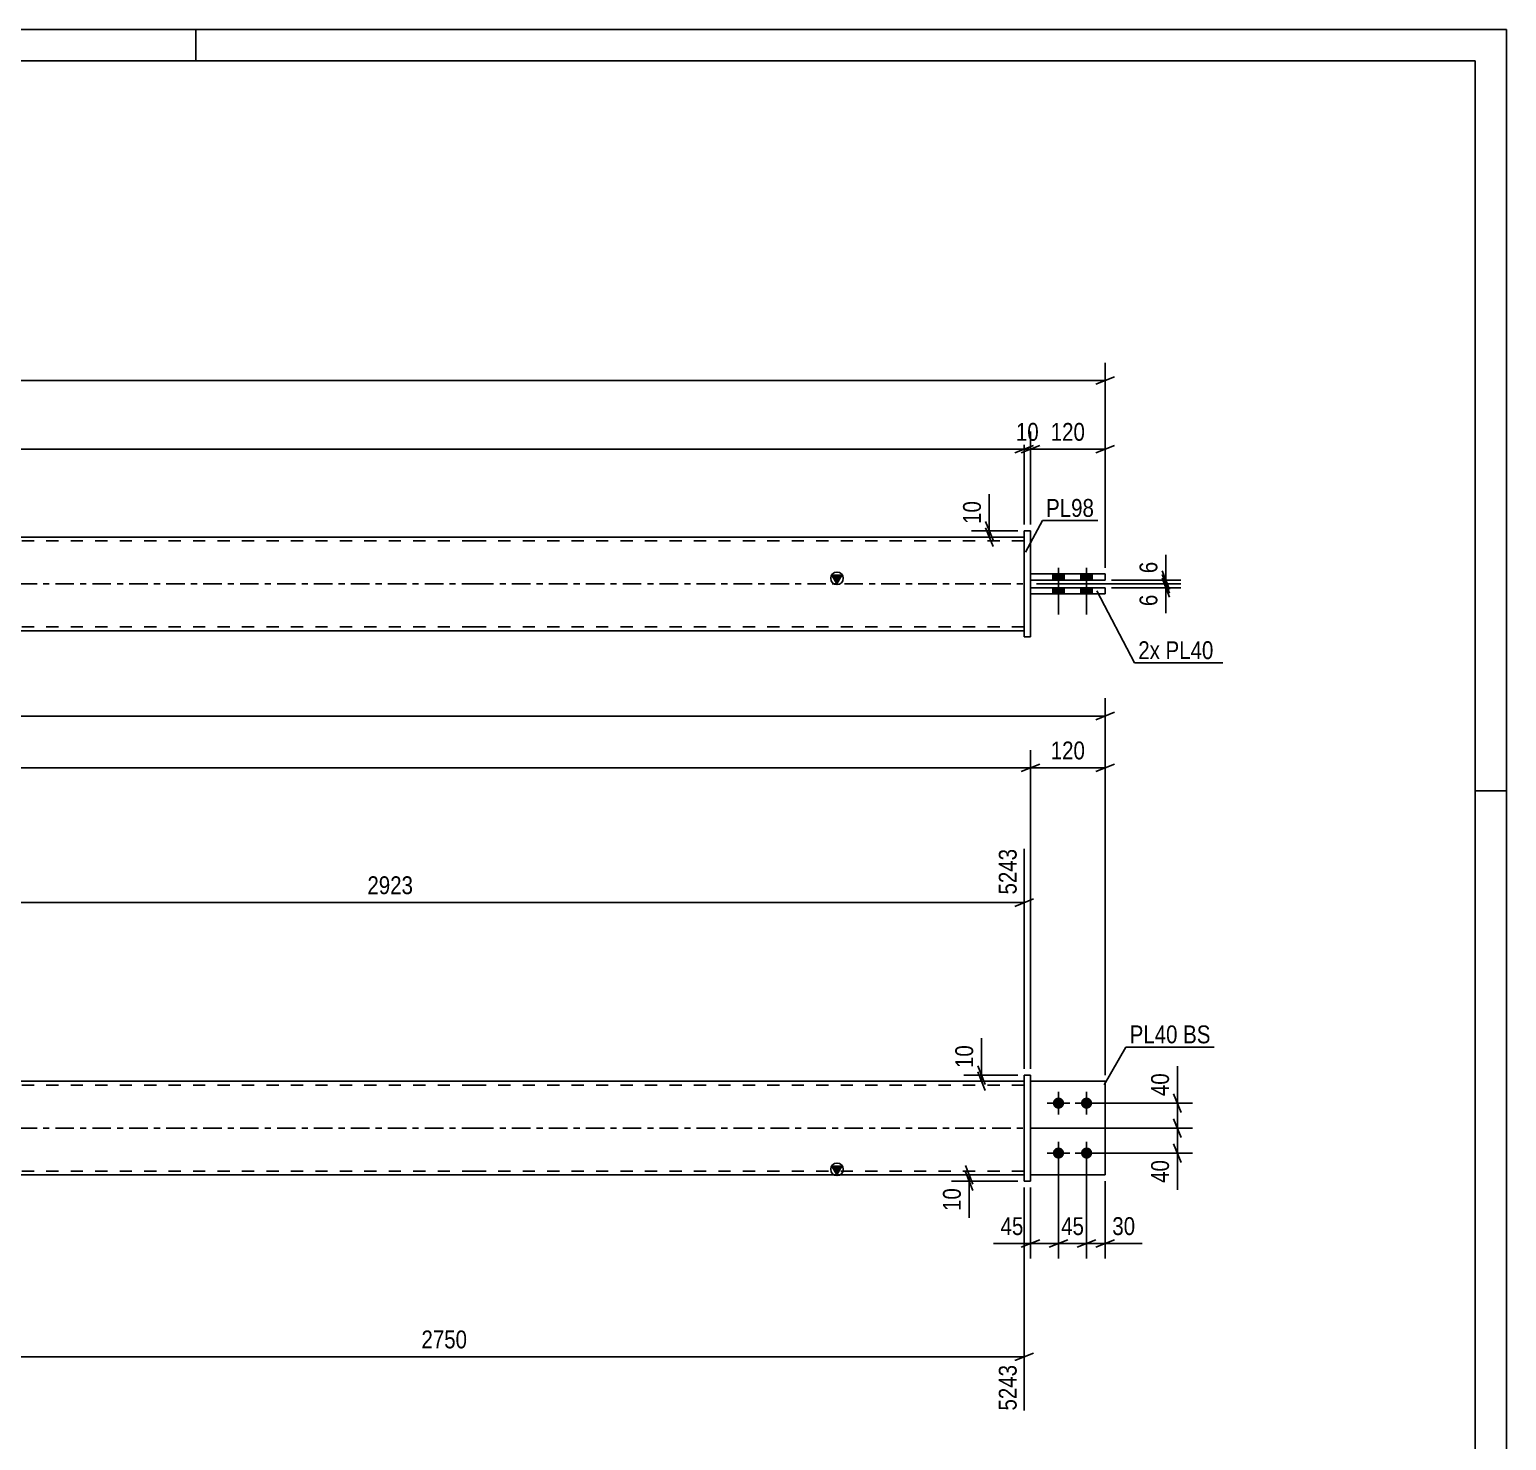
# Model space of a CAD drawing. Header units: millimetres. Extents: x 0 to 594, y 0 to 420.
# Drawn here: x 357.3 to 594, y 193.9 to 420 of the extents above; entities that cross this region are included whole.
import ezdxf

# ---------------------------------------------------------------- set-up
doc = ezdxf.new("R2010")
doc.units = ezdxf.units.MM
doc.linetypes.add('DXK_LINE_DOT2', pattern=[3.9198, 1.9599, -1.9599])
doc.linetypes.add('DXK_LINE_DOT3', pattern=[5.9187, 2.979, -0.9799, 0.9799, -0.9799])
doc.styles.add('Arial Narrow', font='ARIALN.TTF', dxfattribs={"height": 0.2})

# ---------------------------------------------------------------- blocks, each defined once
blk = doc.blocks.new('Unknown-580611158-1130')
at = {"color": 5, "linetype": 'Continuous'}
for p, q in [((594, 420), (0, 420)), ((384, 415), (384, 420)), ((594, 0), (594, 420)), ((589, 415), (5, 415)), ((589, 5), (589, 415)), ((594, 298), (589, 298))]:
    blk.add_line(p, q, dxfattribs=at)
blk = doc.blocks.new('Part-580611158-1689 - 1677')
at = {"color": 2, "linetype": 'Continuous'}
for p, q in [((517.71, 252.44), (516.71, 252.44)), ((516.71, 235.44), (516.71, 252.44)), ((517.71, 252.44), (517.71, 235.44)), ((516.71, 235.44), (516.71, 235.44)), ((516.71, 235.44), (517.71, 235.44))]:
    blk.add_line(p, q, dxfattribs=at)
at = {"color": 7, "linetype": 'DXK_LINE_DOT2'}
for p, q in [((516.71, 252.44), (516.71, 252.44)), ((516.71, 252.44), (517.71, 252.44)), ((517.71, 252.44), (517.71, 252.44)), ((516.71, 235.44), (517.71, 235.44))]:
    blk.add_line(p, q, dxfattribs=at)
blk = doc.blocks.new('Part-580611158-1699 - 1677')
at = {"color": 2, "linetype": 'Continuous'}
for p, q in [((529.71, 251.44), (517.71, 251.44)), ((529.71, 251.44), (529.71, 251.44)), ((529.71, 251.44), (529.71, 236.44)), ((529.71, 236.44), (517.71, 236.44))]:
    blk.add_line(p, q, dxfattribs=at)
at = {"color": 7, "linetype": 'DXK_LINE_DOT2'}
for p, q in [((529.71, 251.44), (517.71, 251.44)), ((517.71, 251.44), (517.71, 251.44)), ((517.71, 236.44), (517.71, 251.44)), ((529.71, 251.44), (529.71, 251.44)), ((529.71, 236.44), (517.71, 236.44))]:
    blk.add_line(p, q, dxfattribs=at)
blk = doc.blocks.new('Part-580611158-1704 - 1677')
at = {"linetype": 'Continuous'}
blk.add_hatch(color=2, dxfattribs=at).paths.add_polyline_path([(486.71, 236.44), (485.91, 237.84), (487.51, 237.84)])
at = {"color": 2, "linetype": 'Continuous'}
for p, q in [((428.61, 251.44), (189.83, 251.44)), ((516.71, 251.44), (428.71, 251.44)), ((486.71, 236.44), (485.91, 237.84)), ((485.91, 237.84), (487.51, 237.84)), ((487.51, 237.84), (486.71, 236.44)), ((189.83, 236.44), (428.61, 236.44)), ((428.71, 236.44), (516.71, 236.44))]:
    blk.add_line(p, q, dxfattribs=at)
at = {"color": 7, "linetype": 'DXK_LINE_DOT2'}
for p, q in [((516.71, 236.44), (516.71, 251.44)), ((428.61, 250.84), (189.83, 250.84)), ((516.71, 250.84), (428.71, 250.84)), ((428.61, 237.04), (189.83, 237.04)), ((516.71, 237.04), (428.71, 237.04))]:
    blk.add_line(p, q, dxfattribs=at)
at = {"color": 7, "linetype": 'DXK_LINE_DOT3'}
for p, q in [((189.83, 243.94), (428.61, 243.94)), ((428.71, 243.94), (516.71, 243.94))]:
    blk.add_line(p, q, dxfattribs=at)
at = {"color": 2, "linetype": 'Continuous'}
blk.add_circle((486.71, 237.34), 1, dxfattribs=at)
blk = doc.blocks.new('Part-580611158-1694 - 1677')
at = {"color": 7, "linetype": 'DXK_LINE_DOT2'}
for p, q in [((517.71, 251.44), (529.71, 251.44)), ((529.71, 251.44), (517.71, 251.44)), ((517.71, 251.44), (517.71, 251.44)), ((517.71, 236.44), (517.71, 251.44)), ((529.71, 251.44), (529.71, 251.44)), ((529.71, 251.44), (529.71, 236.44)), ((529.71, 236.44), (517.71, 236.44)), ((529.71, 236.44), (517.71, 236.44))]:
    blk.add_line(p, q, dxfattribs=at)
blk = doc.blocks.new('Bolt-580611158-1709 - 1677')
at = {"linetype": 'Continuous'}
for points in [[(522.21, 248.84), (522.4, 248.82), (522.58, 248.76), (522.74, 248.67), (522.88, 248.54), (522.99, 248.39), (523.07, 248.22), (523.11, 248.04), (523.11, 247.85), (523.07, 247.66), (522.99, 247.49), (522.88, 247.34), (522.74, 247.21), (522.58, 247.12), (522.4, 247.06), (522.21, 247.04), (522.03, 247.06), (521.85, 247.12), (521.69, 247.21), (521.55, 247.34), (521.43, 247.49), (521.36, 247.66), (521.32, 247.85), (521.32, 248.04), (521.36, 248.22), (521.43, 248.39), (521.55, 248.54), (521.69, 248.67), (521.85, 248.76), (522.03, 248.82)], [(526.71, 248.84), (526.9, 248.82), (527.08, 248.76), (527.24, 248.67), (527.38, 248.54), (527.49, 248.39), (527.57, 248.22), (527.61, 248.04), (527.61, 247.85), (527.57, 247.66), (527.49, 247.49), (527.38, 247.34), (527.24, 247.21), (527.08, 247.12), (526.9, 247.06), (526.71, 247.04), (526.53, 247.06), (526.35, 247.12), (526.19, 247.21), (526.05, 247.34), (525.93, 247.49), (525.86, 247.66), (525.82, 247.85), (525.82, 248.04), (525.86, 248.22), (525.93, 248.39), (526.05, 248.54), (526.19, 248.67), (526.35, 248.76), (526.53, 248.82)], [(522.21, 240.84), (522.4, 240.82), (522.58, 240.76), (522.74, 240.67), (522.88, 240.54), (522.99, 240.39), (523.07, 240.22), (523.11, 240.04), (523.11, 239.85), (523.07, 239.66), (522.99, 239.49), (522.88, 239.34), (522.74, 239.21), (522.58, 239.12), (522.4, 239.06), (522.21, 239.04), (522.03, 239.06), (521.85, 239.12), (521.69, 239.21), (521.55, 239.34), (521.43, 239.49), (521.36, 239.66), (521.32, 239.85), (521.32, 240.04), (521.36, 240.22), (521.43, 240.39), (521.55, 240.54), (521.69, 240.67), (521.85, 240.76), (522.03, 240.82)], [(526.71, 240.84), (526.9, 240.82), (527.08, 240.76), (527.24, 240.67), (527.38, 240.54), (527.49, 240.39), (527.57, 240.22), (527.61, 240.04), (527.61, 239.85), (527.57, 239.66), (527.49, 239.49), (527.38, 239.34), (527.24, 239.21), (527.08, 239.12), (526.9, 239.06), (526.71, 239.04), (526.53, 239.06), (526.35, 239.12), (526.19, 239.21), (526.05, 239.34), (525.93, 239.49), (525.86, 239.66), (525.82, 239.85), (525.82, 240.04), (525.86, 240.22), (525.93, 240.39), (526.05, 240.54), (526.19, 240.67), (526.35, 240.76), (526.53, 240.82)]]:
    blk.add_hatch(color=1, dxfattribs=at).paths.add_polyline_path(points)
at = {"color": 1, "linetype": 'Continuous'}
for p, q in [((522.21, 249.74), (522.21, 246.14)), ((526.71, 249.74), (526.71, 246.14)), ((520.41, 247.94), (524.01, 247.94)), ((524.91, 247.94), (528.51, 247.94)), ((522.21, 241.74), (522.21, 238.14)), ((526.71, 241.74), (526.71, 238.14)), ((520.41, 239.94), (524.01, 239.94)), ((524.91, 239.94), (528.51, 239.94))]:
    blk.add_line(p, q, dxfattribs=at)
blk = doc.blocks.new('Bolt-580611158-1371 - 1367')
at = {"linetype": 'Continuous'}
for points in [[(523.11, 332.75), (521.31, 332.75), (521.31, 331.75), (523.11, 331.75)], [(523.11, 332.75), (521.31, 332.75), (521.31, 331.75), (523.11, 331.75)], [(527.61, 332.75), (525.81, 332.75), (525.81, 331.75), (527.61, 331.75)], [(527.61, 332.75), (525.81, 332.75), (525.81, 331.75), (527.61, 331.75)], [(523.11, 330.55), (521.31, 330.55), (521.31, 329.55), (523.11, 329.55)], [(523.11, 330.55), (521.31, 330.55), (521.31, 329.55), (523.11, 329.55)], [(527.61, 330.55), (525.81, 330.55), (525.81, 329.55), (527.61, 329.55)], [(527.61, 330.55), (525.81, 330.55), (525.81, 329.55), (527.61, 329.55)]]:
    blk.add_hatch(color=1, dxfattribs=at).paths.add_polyline_path(points)
at = {"color": 1, "linetype": 'Continuous'}
for p, q in [((522.21, 333.75), (522.21, 326.25)), ((522.21, 333.75), (522.21, 326.25)), ((526.71, 333.75), (526.71, 326.25)), ((526.71, 333.75), (526.71, 326.25)), ((521.31, 332.75), (521.31, 331.75)), ((521.31, 332.75), (521.31, 331.75)), ((523.11, 332.75), (523.11, 331.75)), ((523.11, 332.75), (523.11, 331.75)), ((525.81, 332.75), (525.81, 331.75)), ((525.81, 332.75), (525.81, 331.75)), ((527.61, 332.75), (527.61, 331.75)), ((527.61, 332.75), (527.61, 331.75)), ((521.31, 330.55), (521.31, 329.55)), ((521.31, 330.55), (521.31, 329.55)), ((523.11, 330.55), (523.11, 329.55)), ((523.11, 330.55), (523.11, 329.55)), ((525.81, 330.55), (525.81, 329.55)), ((525.81, 330.55), (525.81, 329.55)), ((527.61, 330.55), (527.61, 329.55)), ((527.61, 330.55), (527.61, 329.55))]:
    blk.add_line(p, q, dxfattribs=at)
blk = doc.blocks.new('Part-580611158-1456 - 1367')
at = {"linetype": 'Continuous'}
blk.add_hatch(color=2, dxfattribs=at).paths.add_polyline_path([(486.71, 331.15), (485.91, 332.55), (487.51, 332.55)])
at = {"color": 2, "linetype": 'Continuous'}
for p, q in [((428.61, 338.65), (189.83, 338.65)), ((516.71, 338.65), (428.71, 338.65)), ((486.71, 331.15), (485.91, 332.55)), ((485.91, 332.55), (487.51, 332.55)), ((487.51, 332.55), (486.71, 331.15)), ((428.61, 323.65), (189.83, 323.65)), ((516.71, 323.65), (428.71, 323.65))]:
    blk.add_line(p, q, dxfattribs=at)
at = {"color": 7, "linetype": 'DXK_LINE_DOT2'}
for p, q in [((516.71, 323.65), (516.71, 338.65)), ((428.61, 338.05), (189.83, 338.05)), ((516.71, 338.05), (428.71, 338.05)), ((428.61, 324.25), (189.83, 324.25)), ((516.71, 324.25), (428.71, 324.25))]:
    blk.add_line(p, q, dxfattribs=at)
at = {"color": 7, "linetype": 'DXK_LINE_DOT3'}
for p, q in [((189.83, 331.15), (428.61, 331.15)), ((428.71, 331.15), (516.71, 331.15))]:
    blk.add_line(p, q, dxfattribs=at)
at = {"color": 2, "linetype": 'Continuous'}
blk.add_circle((486.71, 332.05), 1, dxfattribs=at)
blk = doc.blocks.new('Part-580611158-1461 - 1367')
at = {"color": 2, "linetype": 'Continuous'}
for p, q in [((517.71, 330.55), (529.71, 330.55)), ((529.71, 329.55), (517.71, 329.55)), ((529.71, 329.55), (529.71, 330.55))]:
    blk.add_line(p, q, dxfattribs=at)
at = {"color": 7, "linetype": 'DXK_LINE_DOT2'}
for p, q in [((517.71, 329.55), (517.71, 330.55)), ((529.71, 330.55), (517.71, 330.55)), ((517.71, 329.55), (529.71, 329.55))]:
    blk.add_line(p, q, dxfattribs=at)
blk = doc.blocks.new('Part-580611158-1433 - 1367')
at = {"color": 2, "linetype": 'Continuous'}
for p, q in [((516.71, 339.65), (516.71, 339.65)), ((516.71, 322.65), (516.71, 339.65)), ((516.71, 339.65), (517.71, 339.65)), ((517.71, 339.65), (517.71, 339.65)), ((517.71, 339.65), (517.71, 322.65)), ((516.71, 322.65), (517.71, 322.65)), ((516.71, 322.65), (516.71, 322.65)), ((517.71, 322.65), (517.71, 322.65))]:
    blk.add_line(p, q, dxfattribs=at)
at = {"color": 7, "linetype": 'DXK_LINE_DOT2'}
for p, q in [((516.71, 339.65), (516.71, 339.65)), ((516.71, 339.65), (517.71, 339.65)), ((516.71, 322.65), (517.71, 322.65))]:
    blk.add_line(p, q, dxfattribs=at)
blk = doc.blocks.new('Part-580611158-1466 - 1367')
at = {"color": 2, "linetype": 'Continuous'}
for p, q in [((517.71, 332.75), (529.71, 332.75)), ((529.71, 331.75), (517.71, 331.75)), ((529.71, 332.75), (529.71, 331.75))]:
    blk.add_line(p, q, dxfattribs=at)
at = {"color": 7, "linetype": 'DXK_LINE_DOT2'}
for p, q in [((517.71, 331.75), (517.71, 332.75)), ((529.71, 332.75), (517.71, 332.75)), ((517.71, 331.75), (529.71, 331.75)), ((529.71, 332.75), (529.71, 332.75))]:
    blk.add_line(p, q, dxfattribs=at)
blk = doc.blocks.new('StraightDimension-580611158-2781 - 1677')
at = {"color": 7, "linetype": 'Continuous'}
for p, q in [((313.55, 252.44), (313.55, 288.69)), ((516.71, 253.44), (516.71, 288.69)), ((315.05, 280.68), (312.05, 279.48)), ((313.55, 280.08), (516.71, 280.08)), ((515.21, 279.48), (518.21, 280.68))]:
    blk.add_line(p, q, dxfattribs=at)
at = {"color": 0, "linetype": 'Continuous'}
blk.add_wipeout([(516.11, 289.29), (511.91, 289.29), (511.91, 280.78), (516.11, 280.78)], dxfattribs=at)
at = {"color": 0}
blk.add_wipeout([(419.39, 280.83), (419.39, 285.03), (410.87, 285.03), (410.87, 280.83)], dxfattribs=at)
at = {"color": 3, "linetype": 'Continuous', "style": 'Arial Narrow'}
blk.add_text('5243', height=2.863, rotation=90.0002, dxfattribs=at).set_placement((515.51, 281.38))
at = {"color": 3, "style": 'Arial Narrow'}
blk.add_text('2923', height=2.863, dxfattribs=at).set_placement((411.47, 281.43))
blk = doc.blocks.new('StraightDimension-580611158-2004 - 1677')
at = {"color": 7, "linetype": 'Continuous'}
for p, q in [((540.67, 249.44), (541.87, 246.44)), ((527.71, 247.94), (543.67, 247.94)), ((541.27, 243.94), (541.27, 247.94)), ((517.71, 243.94), (543.67, 243.94)), ((541.87, 242.44), (540.67, 245.44))]:
    blk.add_line(p, q, dxfattribs=at)
at = {"color": 0}
blk.add_wipeout([(540.52, 253.32), (536.32, 253.32), (536.32, 248.47), (540.52, 248.47)], dxfattribs=at)
at = {"color": 7, "linetype": 'Continuous'}
blk.add_line((541.27, 247.94), (541.27, 253.85), dxfattribs=at)
blk.add_line((541.27, 247.94), (541.27, 253.85), dxfattribs=at)
at = {"color": 3, "style": 'Arial Narrow'}
blk.add_text('40', height=2.863, rotation=90.0002, dxfattribs=at).set_placement((539.92, 249.07))
blk = doc.blocks.new('StraightDimension-580611158-1955 - 1677')
at = {"color": 7, "linetype": 'Continuous'}
for p, q in [((522.21, 238.94), (522.21, 223.05)), ((526.71, 238.94), (526.71, 223.05)), ((520.71, 224.85), (523.71, 226.05)), ((522.21, 225.45), (526.71, 225.45)), ((528.21, 226.05), (525.21, 224.85))]:
    blk.add_line(p, q, dxfattribs=at)
at = {"color": 0}
blk.add_wipeout([(526.89, 226.2), (526.89, 230.4), (522.04, 230.4), (522.04, 226.2)], dxfattribs=at)
at = {"color": 3, "style": 'Arial Narrow'}
blk.add_text('45', height=2.863, dxfattribs=at).set_placement((522.64, 226.8))
blk = doc.blocks.new('StraightDimension-580611158-2050 - 1677')
at = {"color": 7, "linetype": 'Continuous'}
for p, q in [((517.71, 253.44), (517.71, 304.53)), ((100.73, 301.68), (517.71, 301.68)), ((516.21, 301.08), (519.21, 302.28))]:
    blk.add_line(p, q, dxfattribs=at)
blk = doc.blocks.new('StraightDimension-580611158-1965 - 1677')
at = {"color": 7, "linetype": 'Continuous'}
for p, q in [((526.71, 238.94), (526.71, 223.05)), ((529.71, 235.44), (529.71, 223.05)), ((525.21, 224.85), (528.21, 226.05)), ((526.71, 225.45), (529.71, 225.45)), ((531.21, 226.05), (528.21, 224.85))]:
    blk.add_line(p, q, dxfattribs=at)
at = {"color": 0}
blk.add_wipeout([(535.1, 226.2), (535.1, 230.4), (530.24, 230.4), (530.24, 226.2)], dxfattribs=at)
at = {"color": 7, "linetype": 'Continuous'}
blk.add_line((529.71, 225.45), (535.62, 225.45), dxfattribs=at)
blk.add_line((529.71, 225.45), (535.62, 225.45), dxfattribs=at)
at = {"color": 3, "style": 'Arial Narrow'}
blk.add_text('30', height=2.863, dxfattribs=at).set_placement((530.84, 226.8))
blk = doc.blocks.new('StraightDimension-580611158-2040 - 1677')
at = {"color": 7, "linetype": 'Continuous'}
for p, q in [((517.71, 253.44), (517.71, 304.53)), ((529.71, 252.44), (529.71, 304.53)), ((516.21, 301.08), (519.21, 302.28)), ((517.71, 301.68), (529.71, 301.68)), ((531.21, 302.28), (528.21, 301.08))]:
    blk.add_line(p, q, dxfattribs=at)
at = {"color": 0}
blk.add_wipeout([(527.06, 302.43), (527.06, 306.63), (520.37, 306.63), (520.37, 302.43)], dxfattribs=at)
at = {"color": 3, "style": 'Arial Narrow'}
blk.add_text('120', height=2.863, dxfattribs=at).set_placement((520.97, 303.03))
blk = doc.blocks.new('StraightDimension-580611158-1945 - 1677')
at = {"color": 7, "linetype": 'Continuous'}
for p, q in [((522.21, 238.94), (522.21, 223.05)), ((517.71, 234.44), (517.71, 223.05)), ((516.21, 224.85), (519.21, 226.05)), ((517.71, 225.45), (522.21, 225.45)), ((523.71, 226.05), (520.71, 224.85))]:
    blk.add_line(p, q, dxfattribs=at)
at = {"color": 0}
blk.add_wipeout([(517.19, 226.2), (517.19, 230.4), (512.33, 230.4), (512.33, 226.2)], dxfattribs=at)
at = {"color": 7, "linetype": 'Continuous'}
blk.add_line((517.71, 225.45), (511.81, 225.45), dxfattribs=at)
blk.add_line((517.71, 225.45), (511.81, 225.45), dxfattribs=at)
at = {"color": 3, "style": 'Arial Narrow'}
blk.add_text('45', height=2.863, dxfattribs=at).set_placement((512.93, 226.8))
blk = doc.blocks.new('StraightDimension-580611158-1746 - 1677')
at = {"color": 7, "linetype": 'Continuous'}
for p, q in [((529.71, 252.44), (529.71, 312.83)), ((528.21, 309.38), (531.21, 310.58)), ((88.73, 309.98), (529.71, 309.98))]:
    blk.add_line(p, q, dxfattribs=at)
blk = doc.blocks.new('StraightDimension-580611158-1936 - 1677')
at = {"color": 7, "linetype": 'Continuous'}
for p, q in [((507.31, 237.94), (508.51, 234.94)), ((508.51, 233.94), (507.31, 236.94)), ((515.71, 236.44), (505.06, 236.44)), ((515.71, 235.44), (505.06, 235.44)), ((507.91, 235.44), (507.91, 236.44))]:
    blk.add_line(p, q, dxfattribs=at)
at = {"color": 0}
blk.add_wipeout([(507.16, 234.92), (502.96, 234.92), (502.96, 230.06), (507.16, 230.06)], dxfattribs=at)
at = {"color": 7, "linetype": 'Continuous'}
blk.add_line((507.91, 235.44), (507.91, 229.54), dxfattribs=at)
blk.add_line((507.91, 235.44), (507.91, 229.54), dxfattribs=at)
at = {"color": 3, "style": 'Arial Narrow'}
blk.add_text('10', height=2.863, rotation=90.0002, dxfattribs=at).set_placement((506.56, 230.66))
blk = doc.blocks.new('StraightDimension-580611158-2017 - 1677')
at = {"color": 7, "linetype": 'Continuous'}
for p, q in [((517.71, 243.94), (543.67, 243.94)), ((540.67, 245.44), (541.87, 242.44)), ((541.27, 239.94), (541.27, 243.94)), ((541.87, 238.44), (540.67, 241.44)), ((527.71, 239.94), (543.67, 239.94))]:
    blk.add_line(p, q, dxfattribs=at)
at = {"color": 0}
blk.add_wipeout([(540.52, 239.42), (536.32, 239.42), (536.32, 234.56), (540.52, 234.56)], dxfattribs=at)
at = {"color": 7, "linetype": 'Continuous'}
blk.add_line((541.27, 239.94), (541.27, 234.04), dxfattribs=at)
blk.add_line((541.27, 239.94), (541.27, 234.04), dxfattribs=at)
at = {"color": 3, "style": 'Arial Narrow'}
blk.add_text('40', height=2.863, rotation=90.0002, dxfattribs=at).set_placement((539.92, 235.16))
blk = doc.blocks.new('StraightDimension-580611158-2031 - 1677')
at = {"color": 7, "linetype": 'Continuous'}
for p, q in [((509.29, 253.94), (510.49, 250.94)), ((515.71, 252.44), (507.04, 252.44)), ((515.71, 251.44), (507.04, 251.44)), ((510.49, 249.94), (509.29, 252.94)), ((509.89, 251.44), (509.89, 252.44))]:
    blk.add_line(p, q, dxfattribs=at)
at = {"color": 0}
blk.add_wipeout([(509.14, 257.82), (504.94, 257.82), (504.94, 252.97), (509.14, 252.97)], dxfattribs=at)
at = {"color": 7, "linetype": 'Continuous'}
blk.add_line((509.89, 252.44), (509.89, 258.35), dxfattribs=at)
blk.add_line((509.89, 252.44), (509.89, 258.35), dxfattribs=at)
at = {"color": 3, "style": 'Arial Narrow'}
blk.add_text('10', height=2.863, rotation=90.0002, dxfattribs=at).set_placement((508.54, 253.57))
blk = doc.blocks.new('StraightDimension-580611158-2899 - 1677')
at = {"color": 7, "linetype": 'Continuous'}
for p, q in [((330.86, 235.44), (330.86, 198.68)), ((516.71, 234.44), (516.71, 198.68)), ((332.36, 207.89), (329.36, 206.69)), ((330.86, 207.29), (516.71, 207.29)), ((515.21, 206.69), (518.21, 207.89))]:
    blk.add_line(p, q, dxfattribs=at)
at = {"color": 0}
blk.add_wipeout([(428.05, 208.04), (428.05, 212.24), (419.53, 212.24), (419.53, 208.04)], dxfattribs=at)
at = {"color": 0, "linetype": 'Continuous'}
blk.add_wipeout([(516.11, 206.59), (511.91, 206.59), (511.91, 198.08), (516.11, 198.08)], dxfattribs=at)
at = {"color": 3, "style": 'Arial Narrow'}
blk.add_text('2750', height=2.863, dxfattribs=at).set_placement((420.13, 208.64))
at = {"color": 3, "linetype": 'Continuous', "style": 'Arial Narrow'}
blk.add_text('5243', height=2.863, rotation=90.0002, dxfattribs=at).set_placement((515.51, 198.68))
blk = doc.blocks.new('StraightDimension-580611158-1631 - 1367')
at = {"color": 7, "linetype": 'Continuous'}
for p, q in [((530.71, 331.75), (541.81, 331.75)), ((538.81, 333.25), (540.01, 330.25)), ((540.01, 329.65), (538.81, 332.65)), ((539.41, 331.15), (539.41, 331.75)), ((518.71, 331.15), (541.81, 331.15))]:
    blk.add_line(p, q, dxfattribs=at)
at = {"color": 0}
blk.add_wipeout([(538.66, 335.3), (534.46, 335.3), (534.46, 332.27), (538.66, 332.27)], dxfattribs=at)
at = {"color": 7, "linetype": 'Continuous'}
blk.add_line((539.41, 331.75), (539.41, 335.83), dxfattribs=at)
blk.add_line((539.41, 331.75), (539.41, 335.83), dxfattribs=at)
at = {"color": 3, "style": 'Arial Narrow'}
blk.add_text('6', height=2.86, rotation=90.0002, dxfattribs=at).set_placement((538.06, 332.87))
blk = doc.blocks.new('StraightDimension-580611158-1549 - 1367')
at = {"color": 7, "linetype": 'Continuous'}
for p, q in [((529.71, 333.75), (529.71, 366.6)), ((88.73, 363.75), (529.71, 363.75)), ((528.21, 363.15), (531.21, 364.35))]:
    blk.add_line(p, q, dxfattribs=at)
blk = doc.blocks.new('StraightDimension-580611158-1580 - 1367')
at = {"color": 7, "linetype": 'Continuous'}
for p, q in [((516.71, 340.65), (516.71, 355.59)), ((101.73, 352.74), (516.71, 352.74)), ((515.21, 352.14), (518.21, 353.34))]:
    blk.add_line(p, q, dxfattribs=at)
blk = doc.blocks.new('StraightDimension-580611158-1590 - 1367')
at = {"color": 7, "linetype": 'Continuous'}
for p, q in [((516.71, 340.65), (516.71, 355.59)), ((517.71, 340.65), (517.71, 355.59)), ((515.21, 352.14), (518.21, 353.34)), ((519.21, 353.34), (516.21, 352.14)), ((516.71, 352.74), (517.71, 352.74))]:
    blk.add_line(p, q, dxfattribs=at)
at = {"color": 0}
blk.add_wipeout([(519.64, 353.49), (519.64, 357.69), (514.79, 357.69), (514.79, 353.49)], dxfattribs=at)
at = {"color": 3, "style": 'Arial Narrow'}
blk.add_text('10', height=2.863, dxfattribs=at).set_placement((515.39, 354.09))
blk = doc.blocks.new('StraightDimension-580611158-1600 - 1367')
at = {"color": 7, "linetype": 'Continuous'}
for p, q in [((517.71, 340.65), (517.71, 355.59)), ((529.71, 333.75), (529.71, 355.59)), ((516.21, 352.14), (519.21, 353.34)), ((517.71, 352.74), (529.71, 352.74)), ((531.21, 353.34), (528.21, 352.14))]:
    blk.add_line(p, q, dxfattribs=at)
at = {"color": 0}
blk.add_wipeout([(527.06, 353.49), (527.06, 357.69), (520.37, 357.69), (520.37, 353.49)], dxfattribs=at)
at = {"color": 3, "style": 'Arial Narrow'}
blk.add_text('120', height=2.863, dxfattribs=at).set_placement((520.97, 354.09))
blk = doc.blocks.new('StraightDimension-580611158-1611 - 1367')
at = {"color": 7, "linetype": 'Continuous'}
for p, q in [((510.53, 341.15), (511.73, 338.15)), ((515.71, 339.65), (508.28, 339.65)), ((515.71, 338.65), (508.28, 338.65)), ((511.73, 337.15), (510.53, 340.15)), ((511.13, 338.65), (511.13, 339.65))]:
    blk.add_line(p, q, dxfattribs=at)
at = {"color": 0}
blk.add_wipeout([(510.38, 345.03), (506.18, 345.03), (506.18, 340.17), (510.38, 340.17)], dxfattribs=at)
at = {"color": 7, "linetype": 'Continuous'}
blk.add_line((511.13, 339.65), (511.13, 345.56), dxfattribs=at)
blk.add_line((511.13, 339.65), (511.13, 345.56), dxfattribs=at)
at = {"color": 3, "style": 'Arial Narrow'}
blk.add_text('10', height=2.863, rotation=90.0002, dxfattribs=at).set_placement((509.78, 340.77))
blk = doc.blocks.new('StraightDimension-580611158-1622 - 1367')
at = {"color": 7, "linetype": 'Continuous'}
for p, q in [((538.81, 332.65), (540.01, 329.65)), ((540.01, 329.05), (538.81, 332.05)), ((518.71, 331.15), (541.81, 331.15)), ((530.71, 330.55), (541.81, 330.55)), ((539.41, 330.55), (539.41, 331.15))]:
    blk.add_line(p, q, dxfattribs=at)
at = {"color": 0}
blk.add_wipeout([(538.66, 330.02), (534.46, 330.02), (534.46, 327), (538.66, 327)], dxfattribs=at)
at = {"color": 7, "linetype": 'Continuous'}
blk.add_line((539.41, 330.55), (539.41, 326.47), dxfattribs=at)
blk.add_line((539.41, 330.55), (539.41, 326.47), dxfattribs=at)
at = {"color": 3, "style": 'Arial Narrow'}
blk.add_text('6', height=2.86, rotation=90.0002, dxfattribs=at).set_placement((538.06, 327.6))
blk = doc.blocks.new('MarkSet-580611158-2083 - 1677')
at = {"color": 0}
blk.add_wipeout([(541.29, 257.53), (541.29, 260.53), (533.62, 260.53), (533.62, 257.53)], dxfattribs=at)
blk.add_wipeout([(541.29, 257.53), (541.29, 260.53), (533.62, 260.53), (533.62, 257.53)], dxfattribs=at)
at = {"color": 30, "linetype": 'Continuous'}
blk.add_line((529.52, 250.87), (533.02, 256.93), dxfattribs=at)
at = {"color": 0}
blk.add_wipeout([(546.58, 257.53), (546.58, 260.53), (542.19, 260.53), (542.19, 257.53)], dxfattribs=at)
blk.add_wipeout([(546.58, 257.53), (546.58, 260.53), (542.19, 260.53), (542.19, 257.53)], dxfattribs=at)
at = {"color": 30, "linetype": 'Continuous'}
blk.add_line((533.02, 256.93), (547.18, 256.93), dxfattribs=at)
at = {"color": 3, "style": 'Arial Narrow'}
for s, p in [('PL40', (533.62, 257.53)), ('BS', (542.19, 257.53))]:
    blk.add_text(s, height=2.863, dxfattribs=at).set_placement(p)
blk = doc.blocks.new('Mark-580611158-1429 - 1367')
at = {"color": 0}
blk.add_wipeout([(527.91, 341.9), (527.91, 344.9), (520.23, 344.9), (520.23, 341.9)], dxfattribs=at)
blk.add_wipeout([(527.91, 341.9), (527.91, 344.9), (520.23, 344.9), (520.23, 341.9)], dxfattribs=at)
at = {"color": 30, "linetype": 'Continuous'}
for p, q in [((516.94, 336.22), (519.63, 341.3)), ((519.63, 341.3), (528.51, 341.3))]:
    blk.add_line(p, q, dxfattribs=at)
at = {"color": 3, "style": 'Arial Narrow'}
blk.add_text('PL98', height=2.863, dxfattribs=at).set_placement((520.23, 341.9))
blk = doc.blocks.new('MarkSet-580611158-1662 - 1367')
at = {"color": 0}
blk.add_wipeout([(538.47, 319.1), (538.47, 322.1), (535, 322.1), (535, 319.1)], dxfattribs=at)
blk.add_wipeout([(538.47, 319.1), (538.47, 322.1), (535, 322.1), (535, 319.1)], dxfattribs=at)
at = {"color": 30, "linetype": 'Continuous'}
blk.add_line((528.37, 330.06), (534.4, 318.5), dxfattribs=at)
at = {"color": 0}
blk.add_wipeout([(547.05, 319.1), (547.05, 322.1), (539.37, 322.1), (539.37, 319.1)], dxfattribs=at)
blk.add_wipeout([(547.05, 319.1), (547.05, 322.1), (539.37, 322.1), (539.37, 319.1)], dxfattribs=at)
at = {"color": 30, "linetype": 'Continuous'}
blk.add_line((534.4, 318.5), (548.55, 318.5), dxfattribs=at)
at = {"color": 3, "style": 'Arial Narrow'}
for s, p in [('2x', (535, 319.1)), ('PL40', (539.37, 319.1))]:
    blk.add_text(s, height=2.863, dxfattribs=at).set_placement(p)

msp = doc.modelspace()

# ---------------------------------------------------------------- block references
for name in ['Unknown-580611158-1130', 'Part-580611158-1456 - 1367', 'Part-580611158-1433 - 1367', 'Bolt-580611158-1371 - 1367', 'Part-580611158-1466 - 1367', 'Part-580611158-1461 - 1367', 'Part-580611158-1704 - 1677', 'Part-580611158-1689 - 1677', 'Part-580611158-1699 - 1677', 'Part-580611158-1694 - 1677', 'Bolt-580611158-1709 - 1677']:
    msp.add_blockref(name, (0, 0))

# ---------------------------------------------------------------- next in the draw order: block references
for name in ['StraightDimension-580611158-1631 - 1367', 'StraightDimension-580611158-2781 - 1677', 'StraightDimension-580611158-1955 - 1677']:
    msp.add_blockref(name, (0, 0))

# ---------------------------------------------------------------- next in the draw order: block references
for name in ['StraightDimension-580611158-1549 - 1367', 'StraightDimension-580611158-2004 - 1677', 'StraightDimension-580611158-1945 - 1677', 'StraightDimension-580611158-1965 - 1677']:
    msp.add_blockref(name, (0, 0))

# ---------------------------------------------------------------- next in the draw order: block references
for name in ['StraightDimension-580611158-1580 - 1367', 'StraightDimension-580611158-2050 - 1677', 'StraightDimension-580611158-2017 - 1677', 'StraightDimension-580611158-1936 - 1677']:
    msp.add_blockref(name, (0, 0))

# ---------------------------------------------------------------- next in the draw order: block references
for name in ['StraightDimension-580611158-1590 - 1367', 'StraightDimension-580611158-2040 - 1677', 'StraightDimension-580611158-2899 - 1677']:
    msp.add_blockref(name, (0, 0))

# ---------------------------------------------------------------- next in the draw order: block references
for name in ['StraightDimension-580611158-1600 - 1367', 'StraightDimension-580611158-1746 - 1677']:
    msp.add_blockref(name, (0, 0))

# ---------------------------------------------------------------- next in the draw order: block references
for name in ['StraightDimension-580611158-1611 - 1367', 'Mark-580611158-1429 - 1367', 'StraightDimension-580611158-1622 - 1367', 'MarkSet-580611158-2083 - 1677', 'StraightDimension-580611158-2031 - 1677']:
    msp.add_blockref(name, (0, 0))

# ---------------------------------------------------------------- next in the draw order: block references
msp.add_blockref('MarkSet-580611158-1662 - 1367', (0, 0))

doc.saveas('drawing.dxf')
